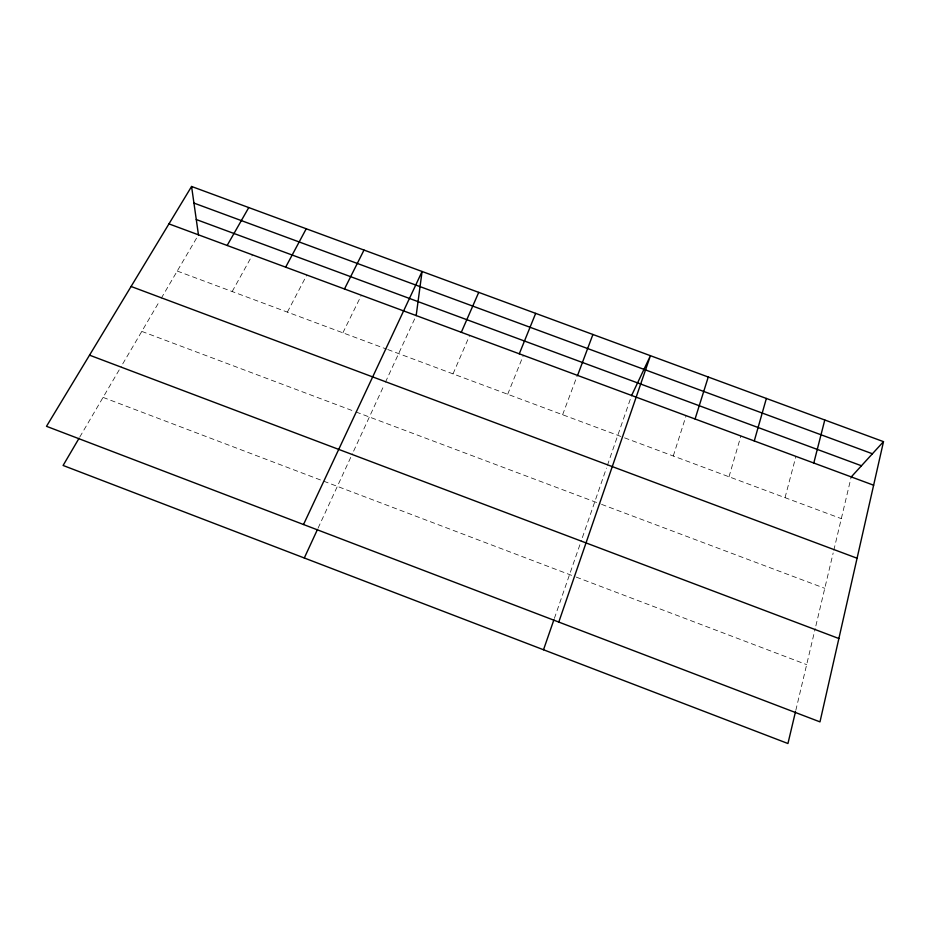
<?xml version="1.0" encoding="UTF-8"?>
<svg xmlns="http://www.w3.org/2000/svg" width="930" height="930" viewBox="0 0 930 930"><rect width="100%" height="100%" fill="white"/><g stroke="black" fill="none" stroke-linecap="round" stroke-linejoin="round"><path stroke-width="0.7" stroke-dasharray="4.65 3.49" d="M795.813 710.357L815.203 628.645M815.866 625.878L833.164 552.966M833.826 550.223L851.206 476.974M785.025 497.666L795.906 456.456M729.004 476.776L740.873 436.054M673.274 456.002L686.096 415.733M554.385 618.392L581.413 540.353M582.366 537.621L606.453 468.069M607.406 465.337L631.586 395.529M562.615 414.745L577.344 375.406M507.687 394.262L523.358 355.388M453.026 373.883L469.638 335.463M318.083 528.124L352.4 453.77M353.609 451.155L384.218 384.846M385.415 382.242L416.163 315.63M342.868 332.812L361.34 295.298M287.382 312.12L306.784 275.071M232.175 291.532L252.483 254.936M79.759 437.077L121.272 366.374M122.725 363.886L159.774 300.797M161.227 298.321L198.462 234.895M177.235 271.048L386.392 349.041M387.752 349.541L623.216 437.333M624.565 437.844L841.313 518.649M141.802 331.406L354.702 411.49M356.039 411.99L600.21 503.851M601.571 504.362L824.782 588.318M103.067 397.389L574.914 576.6M576.251 577.112L806.67 664.636"/><path stroke-width="1.4" d="M416.163 315.63L422.081 271.49L303.517 524.52M883.5 441.645L819.981 721.878L46.5 426.312L191.58 186.477L883.5 441.645L851.206 476.974M795.487 711.741L787.942 743.523L63.101 465.465L79.038 438.309M813.797 463.024L824.782 420M754.277 440.948L766.367 398.459M695.07 418.988L708.253 377.022M558.791 622.065L650.43 355.702L631.586 395.529M543.515 649.756L553.908 619.764M577.577 375.418L592.91 334.486M519.289 353.807L535.68 313.375M461.303 332.301L478.729 292.38M304.296 557.988L317.49 529.426M344.484 288.974L364.002 250.065M285.661 267.166L306.237 228.768M227.153 245.462L248.763 207.564M193.94 203.077L872.421 453.77M196.277 219.527L861.447 465.767M168.958 223.886L873.63 485.216M131.084 286.475L857.076 558.233M89.536 355.167L838.872 638.526M191.58 186.477L198.462 234.895"/></g></svg>
